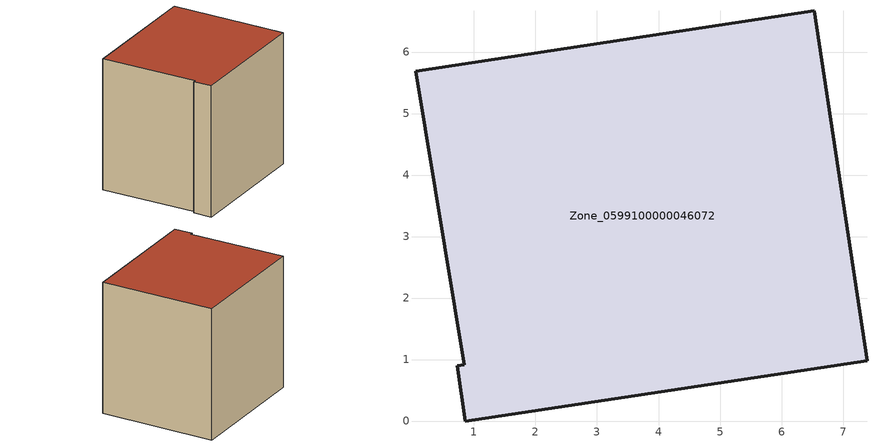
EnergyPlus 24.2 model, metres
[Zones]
Zone_0599100000046072
 floor ground (C_G): 0.72,0.9 0.84,0.92 0.05,5.69 6.53,6.67 7.39,0.98 0.86,0 z0
 wall outside (C_F): 0.86,0 7.39,0.98 6.53,6.67 0.05,5.69 0.84,0.92 0.72,0.9 0.86,0 z0:6.62
 roof outside (C_R): 0.84,0.92 0.72,0.9 0.86,0 7.39,0.98 6.53,6.67 0.05,5.69 z6.62
[BUILDING]
Pand.0599100000046072: North Axis=0; Terrain=City; Loads Convergence Tolerance Value=0.04; Temperature Convergence Tolerance Value=0.4; Solar Distribution=FullExterior; Maximum Number of Warmup Days=25; Minimum Number of Warmup Days=1
[Site:Location]
Rotterdam.The.Hague.AP_ZH_NLD Design_Conditions: Latitude=51.96; Longitude=4.45; Time Zone=1; Elevation=-4.5
[SITE:GROUNDTEMPERATURE:BUILDINGSURFACE]
18, 18, 18, 18, 18, 18, 18, 18, 18, 18, 18, 18
[MATERIAL] Thermal Absorptance=0.9; Solar Absorptance=0.7; Visible Absorptance=0.7
Name | Roughness | Thickness | Conductivity | Density | Specific Heat
G.TC.1946 | MediumSmooth | 0.15 | 1 | 540 | 1210
F.TC.1946 | Rough | 0.3 | 0.857143 | 1920 | 840
R.TC.1946 | MediumRough | 0.2 | 0.909091 | 1500 | 1000
[CONSTRUCTION]
C_G: G.TC.1946
C_F: F.TC.1946
C_R: R.TC.1946
[ZONE]
Zone_0599100000046072: Type=1; Multiplier=1; Ceiling Height=Autocalculate; Volume=Autocalculate; Floor Area=autocalculate; Part of Total Floor Area=Yes
[ZONEINFILTRATION:DESIGNFLOWRATE]
Infil_Zone_0599100000046072: Zone or ZoneList or Space or SpaceList=Zone_0599100000046072; Schedule=AlwaysOn; Design Flow Rate Calculation Method=Flow/Area; Flow Rate per Floor Area=0.003; Constant Term Coefficient=1; Temperature Term Coefficient=0; Velocity Term Coefficient=0; Velocity Squared Term Coefficient=0
[HVACTEMPLATE:ZONE:IDEALLOADSAIRSYSTEM]
Zone_0599100000046072: Maximum Heating Supply Air Temperature=50; Minimum Cooling Supply Air Temperature=13; Maximum Heating Supply Air Humidity Ratio=0.0156; Minimum Cooling Supply Air Humidity Ratio=0.0077; Heating Limit=NoLimit; Cooling Limit=NoLimit; Dehumidification Control Type=ConstantSensibleHeatRatio; Cooling Sensible Heat Ratio=0.7; Dehumidification Setpoint=60; Humidification Control Type=None; Humidification Setpoint=30; Outdoor Air Method=None; Outdoor Air Flow Rate per Person=0.00944; Outdoor Air Flow Rate per Zone Floor Area=0; Outdoor Air Flow Rate per Zone=0; Demand Controlled Ventilation Type=None; Outdoor Air Economizer Type=NoEconomizer; Heat Recovery Type=None; Sensible Heat Recovery Effectiveness=0.7; Latent Heat Recovery Effectiveness=0.65
[ZONECONTROL:THERMOSTAT]
ThermostatControl_Zone_0599100000046072: Zone or ZoneList=Zone_0599100000046072; Control Type Schedule=DualSetpointControlType; Control 1=Thermostat_Zone_0599100000046072; Temperature Difference Between Cutout And Setpoint=0
[THERMOSTATSETPOINT:DUALSETPOINT]
Thermostat_Zone_0599100000046072: Heating Setpoint Temperature Schedule=HeatingSetpoint_Zone_0599100000046072; Cooling Setpoint Temperature Schedule=CoolingSetpoint_Zone_0599100000046072
[SCHEDULE:COMPACT]
HeatingSetpoint_Zone_0599100000046072: Through: 12/31, For: AllDays, Until: 24:00, 21
CoolingSetpoint_Zone_0599100000046072: Through: 12/31, For: AllDays, Until: 24:00, 24
DualSetpointControlType: Through: 12/31, For: AllDays, Until: 24:00, 4
AlwaysOn: Through: 12/31, For: AllDays, Until: 24:00, 1
